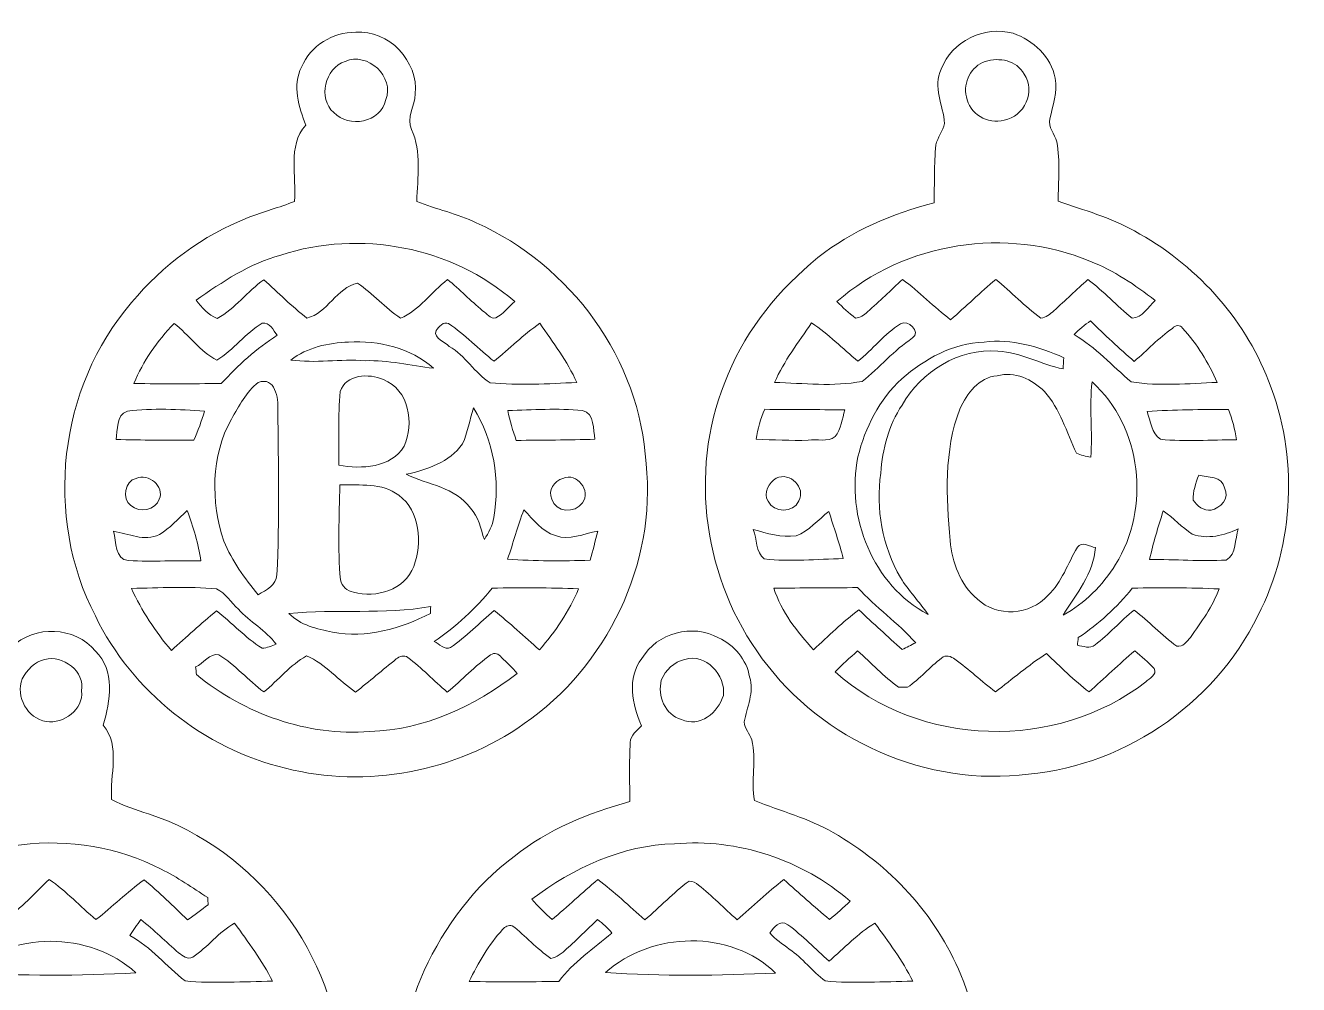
# Model space of a CAD drawing. Header units: centimetres. Extents: x -16.6 to 16.5, y -15 to 14.9.
# Drawn here: x -2.69 to 16.47, y 0.46 to 14.89 of the extents above; entities that cross this region are included whole.
import ezdxf

# ---------------------------------------------------------------- set-up
doc = ezdxf.new("R2010")
doc.units = ezdxf.units.CM
doc.header["$MEASUREMENT"] = 0
doc.layers.add('Layer 1', color=7, linetype='Continuous')

msp = doc.modelspace()

# ---------------------------------------------------------------- linework, layer by layer
at = {"layer": 'Layer 1', "color": 250, "lineweight": 9}
for points, knots in [([(1.46895, 14.26496), (1.60089, 14.5874), (1.9385, 14.79413), (2.28351, 14.78954), (2.28351, 14.78954), (2.77352, 14.83576), (3.23531, 14.34928), (3.1771, 13.86209), (3.1771, 13.86209), (3.1778, 13.68535), (3.04128, 13.5012), (3.12242, 13.32869), (3.12242, 13.32869), (3.28117, 12.98967), (3.21132, 12.60656), (3.20179, 12.24602), (3.20179, 12.24602), (3.49601, 12.12572), (3.8121, 12.06398), (4.09785, 11.92181), (4.09785, 11.92181), (5.51707, 11.29458), (6.56553, 9.86089), (6.65161, 8.3009), (6.65161, 8.3009), (6.81388, 6.79137), (6.05929, 5.24691), (4.81893, 4.3893), (4.81893, 4.3893), (3.79375, 3.66188), (2.44403, 3.40964), (1.22589, 3.71867), (1.22589, 3.71867), (-0.00072, 4.01359), (-1.0834, 4.87226), (-1.63408, 6.00891), (-1.63408, 6.00891), (-2.40773, 7.5008), (-2.1943, 9.44849), (-1.09045, 10.72237), (-1.09045, 10.72237), (-0.62443, 11.28646), (-0.01836, 11.7359), (0.66462, 12.00119), (0.66462, 12.00119), (0.89251, 12.09432), (1.13275, 12.15218), (1.361, 12.24496), (1.361, 12.24496), (1.39875, 12.62525), (1.25093, 13.07504), (1.53104, 13.39043), (1.53104, 13.39043), (1.43014, 13.66418), (1.32113, 13.98909), (1.46895, 14.26496), (1.46895, 14.26496), (1.46895, 14.26496), (1.46895, 14.26496), (1.46895, 14.26496)], [0, 0, 0, 0, 0.0625, 0.0625, 0.0625, 0.0625, 0.125, 0.125, 0.125, 0.125, 0.1875, 0.1875, 0.1875, 0.1875, 0.25, 0.25, 0.25, 0.25, 0.3125, 0.3125, 0.3125, 0.3125, 0.375, 0.375, 0.375, 0.375, 0.4375, 0.4375, 0.4375, 0.4375, 0.5, 0.5, 0.5, 0.5, 0.5625, 0.5625, 0.5625, 0.5625, 0.625, 0.625, 0.625, 0.625, 0.6875, 0.6875, 0.6875, 0.6875, 0.75, 0.75, 0.75, 0.75, 0.8125, 0.8125, 0.8125, 0.8125, 0.875, 0.875, 0.875, 0.875, 1, 1, 1, 1]), ([(11.09096, 14.23533), (11.25007, 14.65796), (11.74078, 14.8922), (12.17364, 14.77402), (12.17364, 14.77402), (12.47279, 14.67136), (12.75078, 14.42124), (12.80617, 14.09916), (12.80617, 14.09916), (12.84744, 13.89031), (12.77018, 13.68747), (12.72856, 13.48603), (12.72856, 13.48603), (12.69187, 13.36044), (12.80582, 13.26025), (12.83086, 13.14313), (12.83086, 13.14313), (12.88484, 12.84786), (12.85732, 12.54588), (12.85062, 12.24708), (12.85062, 12.24708), (13.23867, 12.11514), (13.63872, 12.00331), (13.99856, 11.80152), (13.99856, 11.80152), (14.90308, 11.31292), (15.64603, 10.5107), (16.01715, 9.54656), (16.01715, 9.54656), (16.46906, 8.41767), (16.41226, 7.09687), (15.8577, 6.01349), (15.8577, 6.01349), (15.19412, 4.65706), (13.7749, 3.70209), (12.26501, 3.61672), (12.26501, 3.61672), (10.7403, 3.46573), (9.17644, 4.22032), (8.31848, 5.48291), (8.31848, 5.48291), (7.4824, 6.67636), (7.2979, 8.30655), (7.88774, 9.64534), (7.88774, 9.64534), (8.17102, 10.33819), (8.66032, 10.93051), (9.23782, 11.40006), (9.23782, 11.40006), (9.74864, 11.80716), (10.3586, 12.06363), (10.9876, 12.22238), (10.9876, 12.22238), (10.99077, 12.51342), (10.98513, 12.80517), (11.01194, 13.09515), (11.01194, 13.09515), (11.03628, 13.21016), (11.12307, 13.30364), (11.14423, 13.419), (11.14423, 13.419), (11.11989, 13.68958), (10.96608, 13.97075), (11.09096, 14.23533), (11.09096, 14.23533), (11.09096, 14.23533), (11.09096, 14.23533), (11.09096, 14.23533)], [0, 0, 0, 0, 0.05555556, 0.05555556, 0.05555556, 0.05555556, 0.11111111, 0.11111111, 0.11111111, 0.11111111, 0.16666667, 0.16666667, 0.16666667, 0.16666667, 0.22222222, 0.22222222, 0.22222222, 0.22222222, 0.27777778, 0.27777778, 0.27777778, 0.27777778, 0.33333333, 0.33333333, 0.33333333, 0.33333333, 0.38888889, 0.38888889, 0.38888889, 0.38888889, 0.44444444, 0.44444444, 0.44444444, 0.44444444, 0.5, 0.5, 0.5, 0.5, 0.55555556, 0.55555556, 0.55555556, 0.55555556, 0.61111111, 0.61111111, 0.61111111, 0.61111111, 0.66666667, 0.66666667, 0.66666667, 0.66666667, 0.72222222, 0.72222222, 0.72222222, 0.72222222, 0.77777778, 0.77777778, 0.77777778, 0.77777778, 0.83333333, 0.83333333, 0.83333333, 0.83333333, 0.88888889, 0.88888889, 0.88888889, 0.88888889, 1, 1, 1, 1]), ([(2.123, 14.35069), (1.82208, 14.2505), (1.70602, 13.79471), (1.95331, 13.58269), (1.95331, 13.58269), (2.17839, 13.33892), (2.66204, 13.43311), (2.73472, 13.77601), (2.73472, 13.77601), (2.87618, 14.11574), (2.46167, 14.50238), (2.123, 14.35069), (2.123, 14.35069), (2.123, 14.35069), (2.123, 14.35069), (2.123, 14.35069)], [0, 0, 0, 0, 0.2, 0.2, 0.2, 0.2, 0.4, 0.4, 0.4, 0.4, 0.6, 0.6, 0.6, 0.6, 1, 1, 1, 1]), ([(11.75383, 14.34963), (11.54322, 14.27802), (11.41834, 14.03636), (11.47126, 13.82046), (11.47126, 13.82046), (11.50795, 13.56646), (11.79405, 13.39748), (12.03852, 13.46839), (12.03852, 13.46839), (12.33697, 13.51178), (12.52536, 13.90795), (12.33874, 14.16054), (12.33874, 14.16054), (12.22408, 14.37009), (11.96797, 14.41666), (11.75383, 14.34963), (11.75383, 14.34963), (11.75383, 14.34963), (11.75383, 14.34963), (11.75383, 14.34963)], [0, 0, 0, 0, 0.16666667, 0.16666667, 0.16666667, 0.16666667, 0.33333333, 0.33333333, 0.33333333, 0.33333333, 0.5, 0.5, 0.5, 0.5, 0.66666667, 0.66666667, 0.66666667, 0.66666667, 1, 1, 1, 1]), ([(1.15462, 11.43921), (0.68543, 11.30869), (0.27444, 11.03634), (-0.1189, 10.758), (-0.1189, 10.758), (-0.03, 10.65146), (0.06383, 10.53328), (0.20001, 10.48636), (0.20001, 10.48636), (0.46953, 10.62853), (0.65192, 10.89558), (0.90274, 11.06739), (0.90274, 11.06739), (1.11547, 10.87265), (1.31902, 10.66592), (1.54832, 10.48989), (1.54832, 10.48989), (1.85665, 10.56327), (1.99847, 10.95132), (2.30997, 11.01517), (2.30997, 11.01517), (2.54316, 10.86136), (2.7266, 10.6437), (2.95802, 10.48671), (2.95802, 10.48671), (3.23919, 10.60772), (3.42299, 10.885), (3.66287, 11.06844), (3.66287, 11.06844), (3.8502, 10.92486), (4.01142, 10.7513), (4.1931, 10.60101), (4.1931, 10.60101), (4.25519, 10.56468), (4.30775, 10.46907), (4.39207, 10.49589), (4.39207, 10.49589), (4.50531, 10.55057), (4.58115, 10.65816), (4.67499, 10.7386), (4.67499, 10.7386), (3.72778, 11.56657), (2.34631, 11.82445), (1.15462, 11.43921), (1.15462, 11.43921), (1.15462, 11.43921), (1.15462, 11.43921), (1.15462, 11.43921)], [0, 0, 0, 0, 0.07692308, 0.07692308, 0.07692308, 0.07692308, 0.15384615, 0.15384615, 0.15384615, 0.15384615, 0.23076923, 0.23076923, 0.23076923, 0.23076923, 0.30769231, 0.30769231, 0.30769231, 0.30769231, 0.38461538, 0.38461538, 0.38461538, 0.38461538, 0.46153846, 0.46153846, 0.46153846, 0.46153846, 0.53846154, 0.53846154, 0.53846154, 0.53846154, 0.61538462, 0.61538462, 0.61538462, 0.61538462, 0.69230769, 0.69230769, 0.69230769, 0.69230769, 0.76923077, 0.76923077, 0.76923077, 0.76923077, 0.84615385, 0.84615385, 0.84615385, 0.84615385, 1, 1, 1, 1]), ([(9.52322, 10.73754), (9.61353, 10.65146), (9.70208, 10.56327), (9.80297, 10.48883), (9.80297, 10.48883), (9.87353, 10.49236), (9.93173, 10.53787), (9.98324, 10.58232), (9.98324, 10.58232), (10.16316, 10.74107), (10.33602, 10.90722), (10.50958, 11.07303), (10.50958, 11.07303), (10.76358, 10.88571), (10.98019, 10.65322), (11.23454, 10.46625), (11.23454, 10.46625), (11.46455, 10.66416), (11.68151, 10.87724), (11.9147, 11.07197), (11.9147, 11.07197), (12.14542, 10.88429), (12.35038, 10.66628), (12.59027, 10.48954), (12.59027, 10.48954), (12.66964, 10.49447), (12.73103, 10.55057), (12.78853, 10.5996), (12.78853, 10.5996), (12.95927, 10.75624), (13.1279, 10.91499), (13.29865, 11.07162), (13.29865, 11.07162), (13.53642, 10.89594), (13.73292, 10.67227), (13.9661, 10.49059), (13.9661, 10.49059), (14.11991, 10.49447), (14.20564, 10.66099), (14.31218, 10.75482), (14.31218, 10.75482), (14.0102, 10.98907), (13.68882, 11.20709), (13.3304, 11.34502), (13.3304, 11.34502), (12.08403, 11.86854), (10.53922, 11.63748), (9.52322, 10.73754), (9.52322, 10.73754), (9.52322, 10.73754), (9.52322, 10.73754), (9.52322, 10.73754)], [0, 0, 0, 0, 0.07142857, 0.07142857, 0.07142857, 0.07142857, 0.14285714, 0.14285714, 0.14285714, 0.14285714, 0.21428571, 0.21428571, 0.21428571, 0.21428571, 0.28571429, 0.28571429, 0.28571429, 0.28571429, 0.35714286, 0.35714286, 0.35714286, 0.35714286, 0.42857143, 0.42857143, 0.42857143, 0.42857143, 0.5, 0.5, 0.5, 0.5, 0.57142857, 0.57142857, 0.57142857, 0.57142857, 0.64285714, 0.64285714, 0.64285714, 0.64285714, 0.71428571, 0.71428571, 0.71428571, 0.71428571, 0.78571429, 0.78571429, 0.78571429, 0.78571429, 0.85714286, 0.85714286, 0.85714286, 0.85714286, 1, 1, 1, 1]), ([(0.19295, 9.85736), (-0.05893, 9.98824), (-0.2265, 10.23942), (-0.45052, 10.41016), (-0.45052, 10.41016), (-0.70205, 10.14805), (-0.91583, 9.84325), (-1.05447, 9.50634), (-1.05447, 9.50634), (-0.61632, 9.49964), (-0.17817, 9.50035), (0.25998, 9.50776), (0.25998, 9.50776), (0.51645, 9.77587), (0.78668, 10.03481), (1.10312, 10.23166), (1.10312, 10.23166), (1.04103, 10.30151), (0.9927, 10.43909), (0.87734, 10.41228), (0.87734, 10.41228), (0.62087, 10.26411), (0.44625, 10.00905), (0.19295, 9.85736), (0.19295, 9.85736), (0.19295, 9.85736), (0.19295, 9.85736), (0.19295, 9.85736)], [0, 0, 0, 0, 0.125, 0.125, 0.125, 0.125, 0.25, 0.25, 0.25, 0.25, 0.375, 0.375, 0.375, 0.375, 0.5, 0.5, 0.5, 0.5, 0.625, 0.625, 0.625, 0.625, 0.75, 0.75, 0.75, 0.75, 1, 1, 1, 1]), ([(3.49178, 10.30115), (3.4505, 10.17592), (3.63253, 10.13323), (3.6911, 10.06303), (3.6911, 10.06303), (3.93345, 9.92615), (4.07351, 9.6658), (4.30458, 9.51799), (4.30458, 9.51799), (4.73743, 9.47389), (5.17523, 9.50246), (5.6095, 9.52257), (5.6095, 9.52257), (5.46698, 9.84325), (5.25143, 10.12512), (5.05317, 10.41228), (5.05317, 10.41228), (4.80905, 10.24012), (4.5935, 10.03234), (4.36561, 9.84007), (4.36561, 9.84007), (4.13242, 10.02316), (3.92887, 10.24259), (3.68122, 10.40663), (3.68122, 10.40663), (3.60114, 10.44756), (3.53199, 10.35971), (3.49178, 10.30115), (3.49178, 10.30115), (3.49178, 10.30115), (3.49178, 10.30115), (3.49178, 10.30115)], [0, 0, 0, 0, 0.11111111, 0.11111111, 0.11111111, 0.11111111, 0.22222222, 0.22222222, 0.22222222, 0.22222222, 0.33333333, 0.33333333, 0.33333333, 0.33333333, 0.44444444, 0.44444444, 0.44444444, 0.44444444, 0.55555556, 0.55555556, 0.55555556, 0.55555556, 0.66666667, 0.66666667, 0.66666667, 0.66666667, 0.77777778, 0.77777778, 0.77777778, 0.77777778, 1, 1, 1, 1]), ([(10.48136, 10.40169), (10.23512, 10.25635), (10.06262, 10.0154), (9.83895, 9.84007), (9.83895, 9.84007), (9.61071, 10.03622), (9.39375, 10.24788), (9.14328, 10.41651), (9.14328, 10.41651), (8.94396, 10.12759), (8.7277, 9.84431), (8.58483, 9.52222), (8.58483, 9.52222), (9.02122, 9.51093), (9.47171, 9.45413), (9.9021, 9.5388), (9.9021, 9.5388), (10.16598, 9.742), (10.37976, 10.00799), (10.66304, 10.19073), (10.66304, 10.19073), (10.79251, 10.28351), (10.59355, 10.47613), (10.48136, 10.40169), (10.48136, 10.40169), (10.48136, 10.40169), (10.48136, 10.40169), (10.48136, 10.40169)], [0, 0, 0, 0, 0.125, 0.125, 0.125, 0.125, 0.25, 0.25, 0.25, 0.25, 0.375, 0.375, 0.375, 0.375, 0.5, 0.5, 0.5, 0.5, 0.625, 0.625, 0.625, 0.625, 0.75, 0.75, 0.75, 0.75, 1, 1, 1, 1]), ([(13.09157, 10.24118), (13.41436, 10.05033), (13.6673, 9.77199), (13.94987, 9.53139), (13.94987, 9.53139), (14.37321, 9.46225), (14.81453, 9.5074), (15.24422, 9.52187), (15.24422, 9.52187), (15.11757, 9.82032), (14.94294, 10.09972), (14.72457, 10.33925), (14.72457, 10.33925), (14.69177, 10.39358), (14.60569, 10.38829), (14.57182, 10.33502), (14.57182, 10.33502), (14.36192, 10.19179), (14.19117, 10.00164), (13.99715, 9.83937), (13.99715, 9.83937), (13.76925, 10.03339), (13.55159, 10.23801), (13.33992, 10.44861), (13.33992, 10.44861), (13.25032, 10.38758), (13.16706, 10.31879), (13.09157, 10.24118), (13.09157, 10.24118), (13.09157, 10.24118), (13.09157, 10.24118), (13.09157, 10.24118)], [0, 0, 0, 0, 0.11111111, 0.11111111, 0.11111111, 0.11111111, 0.22222222, 0.22222222, 0.22222222, 0.22222222, 0.33333333, 0.33333333, 0.33333333, 0.33333333, 0.44444444, 0.44444444, 0.44444444, 0.44444444, 0.55555556, 0.55555556, 0.55555556, 0.55555556, 0.66666667, 0.66666667, 0.66666667, 0.66666667, 0.77777778, 0.77777778, 0.77777778, 0.77777778, 1, 1, 1, 1]), ([(1.30526, 9.85947), (1.67532, 9.80726), (2.05103, 9.87711), (2.42357, 9.84924), (2.42357, 9.84924), (2.77176, 9.85842), (3.11078, 9.77728), (3.45403, 9.736), (3.45403, 9.736), (3.10937, 10.04151), (2.62818, 10.15581), (2.17697, 10.13041), (2.17697, 10.13041), (1.87112, 10.11594), (1.5522, 10.04997), (1.30526, 9.85947), (1.30526, 9.85947), (1.30526, 9.85947), (1.30526, 9.85947), (1.30526, 9.85947)], [0, 0, 0, 0, 0.16666667, 0.16666667, 0.16666667, 0.16666667, 0.33333333, 0.33333333, 0.33333333, 0.33333333, 0.5, 0.5, 0.5, 0.5, 0.66666667, 0.66666667, 0.66666667, 0.66666667, 1, 1, 1, 1]), ([(10.499, 9.57443), (10.16175, 9.26681), (9.9469, 8.84242), (9.84001, 8.4025), (9.84001, 8.4025), (9.65516, 7.50292), (10.06403, 6.46716), (10.89517, 6.03219), (10.89517, 6.03219), (10.76217, 6.22092), (10.60272, 6.39026), (10.47995, 6.5857), (10.47995, 6.5857), (10.20937, 7.05842), (10.10565, 7.6211), (10.18221, 8.15944), (10.18221, 8.15944), (10.20972, 8.51892), (10.30145, 8.88052), (10.50394, 9.18249), (10.50394, 9.18249), (10.78898, 9.6852), (11.35907, 10.04116), (11.9468, 9.99212), (11.9468, 9.99212), (12.29076, 9.97589), (12.59556, 9.79492), (12.92788, 9.72471), (12.92788, 9.72471), (12.9307, 9.78116), (12.93387, 9.83725), (12.93775, 9.89369), (12.93775, 9.89369), (12.56346, 10.06444), (12.15212, 10.18121), (11.7369, 10.13041), (11.7369, 10.13041), (11.27053, 10.11347), (10.8412, 9.87782), (10.499, 9.57443), (10.499, 9.57443), (10.499, 9.57443), (10.499, 9.57443), (10.499, 9.57443)], [0, 0, 0, 0, 0.08333333, 0.08333333, 0.08333333, 0.08333333, 0.16666667, 0.16666667, 0.16666667, 0.16666667, 0.25, 0.25, 0.25, 0.25, 0.33333333, 0.33333333, 0.33333333, 0.33333333, 0.41666667, 0.41666667, 0.41666667, 0.41666667, 0.5, 0.5, 0.5, 0.5, 0.58333333, 0.58333333, 0.58333333, 0.58333333, 0.66666667, 0.66666667, 0.66666667, 0.66666667, 0.75, 0.75, 0.75, 0.75, 0.83333333, 0.83333333, 0.83333333, 0.83333333, 1, 1, 1, 1]), ([(0.81702, 9.52116), (0.63357, 9.38252), (0.52809, 9.16591), (0.41379, 8.97153), (0.41379, 8.97153), (0.10123, 8.41414), (0.10123, 7.72834), (0.29984, 7.13286), (0.29984, 7.13286), (0.41908, 6.83546), (0.61452, 6.57688), (0.81455, 6.32923), (0.81455, 6.32923), (0.93484, 6.39696), (1.09183, 6.47034), (1.09712, 6.6305), (1.09712, 6.6305), (1.14051, 7.45671), (1.11899, 8.28609), (1.11159, 9.11335), (1.11159, 9.11335), (1.12182, 9.2788), (1.07066, 9.61888), (0.81702, 9.52116), (0.81702, 9.52116), (0.81702, 9.52116), (0.81702, 9.52116), (0.81702, 9.52116)], [0, 0, 0, 0, 0.125, 0.125, 0.125, 0.125, 0.25, 0.25, 0.25, 0.25, 0.375, 0.375, 0.375, 0.375, 0.5, 0.5, 0.5, 0.5, 0.625, 0.625, 0.625, 0.625, 0.75, 0.75, 0.75, 0.75, 1, 1, 1, 1]), ([(2.05103, 9.38464), (2.0154, 9.01775), (2.03445, 8.64733), (2.03057, 8.27868), (2.03057, 8.27868), (2.36818, 8.21412), (2.81515, 8.2374), (3.01023, 8.56125), (3.01023, 8.56125), (3.16687, 8.90415), (3.08785, 9.41215), (2.69909, 9.56632), (2.69909, 9.56632), (2.48601, 9.66051), (2.13005, 9.64781), (2.05103, 9.38464), (2.05103, 9.38464), (2.05103, 9.38464), (2.05103, 9.38464), (2.05103, 9.38464)], [0, 0, 0, 0, 0.16666667, 0.16666667, 0.16666667, 0.16666667, 0.33333333, 0.33333333, 0.33333333, 0.33333333, 0.5, 0.5, 0.5, 0.5, 0.66666667, 0.66666667, 0.66666667, 0.66666667, 1, 1, 1, 1]), ([(11.93551, 9.62276), (11.66035, 9.60018), (11.47725, 9.35606), (11.37424, 9.12217), (11.37424, 9.12217), (11.12836, 8.49458), (11.1721, 7.80066), (11.22678, 7.14273), (11.22678, 7.14273), (11.25959, 6.81712), (11.3746, 6.47563), (11.63847, 6.26432), (11.63847, 6.26432), (11.92281, 5.98315), (12.43928, 6.01914), (12.69681, 6.31864), (12.69681, 6.31864), (12.91165, 6.51655), (12.99596, 6.79948), (13.14201, 7.04219), (13.14201, 7.04219), (13.20093, 7.14309), (13.32616, 7.04819), (13.41259, 7.03972), (13.41259, 7.03972), (13.38543, 6.64743), (13.1279, 6.34158), (12.92682, 6.02372), (12.92682, 6.02372), (13.25384, 6.19623), (13.52195, 6.46893), (13.71492, 6.78255), (13.71492, 6.78255), (14.24762, 7.63027), (14.11568, 8.85547), (13.36215, 9.53104), (13.36215, 9.53104), (13.31805, 9.15498), (13.37097, 8.77504), (13.34451, 8.39721), (13.34451, 8.39721), (13.2669, 8.40885), (13.19422, 8.43002), (13.12614, 8.46071), (13.12614, 8.46071), (12.97656, 8.77433), (12.88237, 9.12323), (12.64495, 9.38781), (12.64495, 9.38781), (12.46186, 9.56984), (12.19692, 9.69191), (11.93551, 9.62276), (11.93551, 9.62276), (11.93551, 9.62276), (11.93551, 9.62276), (11.93551, 9.62276)], [0, 0, 0, 0, 0.06666667, 0.06666667, 0.06666667, 0.06666667, 0.13333333, 0.13333333, 0.13333333, 0.13333333, 0.2, 0.2, 0.2, 0.2, 0.26666667, 0.26666667, 0.26666667, 0.26666667, 0.33333333, 0.33333333, 0.33333333, 0.33333333, 0.4, 0.4, 0.4, 0.4, 0.46666667, 0.46666667, 0.46666667, 0.46666667, 0.53333333, 0.53333333, 0.53333333, 0.53333333, 0.6, 0.6, 0.6, 0.6, 0.66666667, 0.66666667, 0.66666667, 0.66666667, 0.73333333, 0.73333333, 0.73333333, 0.73333333, 0.8, 0.8, 0.8, 0.8, 0.86666667, 0.86666667, 0.86666667, 0.86666667, 1, 1, 1, 1]), ([(-1.1529, 9.09007), (-1.32646, 9.03503), (-1.29753, 8.80044), (-1.32188, 8.66462), (-1.32188, 8.66462), (-0.93206, 8.65297), (-0.54153, 8.65403), (-0.15101, 8.65368), (-0.15101, 8.65368), (-0.09139, 8.79691), (-0.03353, 8.94084), (0.00845, 9.09042), (0.00845, 9.09042), (-0.37749, 9.11476), (-0.76872, 9.14016), (-1.1529, 9.09007), (-1.1529, 9.09007), (-1.1529, 9.09007), (-1.1529, 9.09007), (-1.1529, 9.09007)], [0, 0, 0, 0, 0.16666667, 0.16666667, 0.16666667, 0.16666667, 0.33333333, 0.33333333, 0.33333333, 0.33333333, 0.5, 0.5, 0.5, 0.5, 0.66666667, 0.66666667, 0.66666667, 0.66666667, 1, 1, 1, 1]), ([(3.88936, 8.59759), (3.69639, 8.31784), (3.35596, 8.21094), (3.04128, 8.14039), (3.04128, 8.14039), (3.3683, 7.97952), (3.78458, 7.95095), (4.00789, 7.62921), (4.00789, 7.62921), (4.13665, 7.50362), (4.161, 7.32194), (4.2185, 7.15967), (4.2185, 7.15967), (4.28482, 7.26091), (4.34303, 7.36992), (4.36173, 7.49092), (4.36173, 7.49092), (4.45804, 8.05184), (4.36208, 8.65439), (4.05622, 9.1391), (4.05622, 9.1391), (3.99484, 8.9606), (3.97226, 8.76798), (3.88936, 8.59759), (3.88936, 8.59759), (3.88936, 8.59759), (3.88936, 8.59759), (3.88936, 8.59759)], [0, 0, 0, 0, 0.125, 0.125, 0.125, 0.125, 0.25, 0.25, 0.25, 0.25, 0.375, 0.375, 0.375, 0.375, 0.5, 0.5, 0.5, 0.5, 0.625, 0.625, 0.625, 0.625, 0.75, 0.75, 0.75, 0.75, 1, 1, 1, 1]), ([(4.57092, 9.09889), (4.6002, 8.94578), (4.64818, 8.79761), (4.69933, 8.65051), (4.69933, 8.65051), (5.09374, 8.65368), (5.48815, 8.65509), (5.8829, 8.6685), (5.8829, 8.6685), (5.85151, 8.8082), (5.88361, 9.05761), (5.69346, 9.09924), (5.69346, 9.09924), (5.32022, 9.13522), (4.94452, 9.11159), (4.57092, 9.09889), (4.57092, 9.09889), (4.57092, 9.09889), (4.57092, 9.09889), (4.57092, 9.09889)], [0, 0, 0, 0, 0.16666667, 0.16666667, 0.16666667, 0.16666667, 0.33333333, 0.33333333, 0.33333333, 0.33333333, 0.5, 0.5, 0.5, 0.5, 0.66666667, 0.66666667, 0.66666667, 0.66666667, 1, 1, 1, 1]), ([(8.43737, 9.11829), (8.37246, 8.97471), (8.33012, 8.82266), (8.3086, 8.66638), (8.3086, 8.66638), (8.56895, 8.65615), (8.83001, 8.64839), (9.09142, 8.65192), (9.09142, 8.65192), (9.21665, 8.68437), (9.38669, 8.61276), (9.49641, 8.7066), (9.49641, 8.7066), (9.58601, 8.82196), (9.60259, 8.97471), (9.64281, 9.11017), (9.64281, 9.11017), (9.24064, 9.11406), (8.83883, 9.11441), (8.43737, 9.11829), (8.43737, 9.11829), (8.43737, 9.11829), (8.43737, 9.11829), (8.43737, 9.11829)], [0, 0, 0, 0, 0.14285714, 0.14285714, 0.14285714, 0.14285714, 0.28571429, 0.28571429, 0.28571429, 0.28571429, 0.42857143, 0.42857143, 0.42857143, 0.42857143, 0.57142857, 0.57142857, 0.57142857, 0.57142857, 0.71428571, 0.71428571, 0.71428571, 0.71428571, 1, 1, 1, 1]), ([(14.18941, 9.08336), (14.24303, 8.94261), (14.25785, 8.7574), (14.3919, 8.66779), (14.3919, 8.66779), (14.77079, 8.62828), (15.15496, 8.65897), (15.53632, 8.66003), (15.53632, 8.66003), (15.51374, 8.81666), (15.47105, 8.96906), (15.41567, 9.11688), (15.41567, 9.11688), (15.00644, 9.11547), (14.59722, 9.11406), (14.18941, 9.08336), (14.18941, 9.08336), (14.18941, 9.08336), (14.18941, 9.08336), (14.18941, 9.08336)], [0, 0, 0, 0, 0.16666667, 0.16666667, 0.16666667, 0.16666667, 0.33333333, 0.33333333, 0.33333333, 0.33333333, 0.5, 0.5, 0.5, 0.5, 0.66666667, 0.66666667, 0.66666667, 0.66666667, 1, 1, 1, 1]), ([(-1.02096, 8.07936), (-1.191, 8.04091), (-1.2418, 7.77138), (-1.09857, 7.67225), (-1.09857, 7.67225), (-0.97333, 7.54913), (-0.72956, 7.59852), (-0.67171, 7.7668), (-0.67171, 7.7668), (-0.58951, 7.95659), (-0.83575, 8.16544), (-1.02096, 8.07936), (-1.02096, 8.07936), (-1.02096, 8.07936), (-1.02096, 8.07936), (-1.02096, 8.07936)], [0, 0, 0, 0, 0.2, 0.2, 0.2, 0.2, 0.4, 0.4, 0.4, 0.4, 0.6, 0.6, 0.6, 0.6, 1, 1, 1, 1]), ([(5.4003, 8.07795), (5.27048, 8.04655), (5.17241, 7.89415), (5.23485, 7.7668), (5.23485, 7.7668), (5.28777, 7.56818), (5.5901, 7.54419), (5.69346, 7.71282), (5.69346, 7.71282), (5.82928, 7.88533), (5.61268, 8.18272), (5.4003, 8.07795), (5.4003, 8.07795), (5.4003, 8.07795), (5.4003, 8.07795), (5.4003, 8.07795)], [0, 0, 0, 0, 0.2, 0.2, 0.2, 0.2, 0.4, 0.4, 0.4, 0.4, 0.6, 0.6, 0.6, 0.6, 1, 1, 1, 1]), ([(8.61093, 8.08112), (8.4991, 8.01339), (8.40738, 7.85993), (8.48711, 7.7354), (8.48711, 7.7354), (8.57178, 7.5576), (8.87305, 7.55231), (8.9489, 7.73963), (8.9489, 7.73963), (9.06214, 7.93507), (8.81872, 8.18625), (8.61093, 8.08112), (8.61093, 8.08112), (8.61093, 8.08112), (8.61093, 8.08112), (8.61093, 8.08112)], [0, 0, 0, 0, 0.2, 0.2, 0.2, 0.2, 0.4, 0.4, 0.4, 0.4, 0.6, 0.6, 0.6, 0.6, 1, 1, 1, 1]), ([(14.96834, 8.12592), (14.92213, 8.00563), (14.87768, 7.88251), (14.88403, 7.75092), (14.88403, 7.75092), (14.94365, 7.6652), (15.04278, 7.58476), (15.15355, 7.60029), (15.15355, 7.60029), (15.29572, 7.63309), (15.43542, 7.7735), (15.35746, 7.93542), (15.35746, 7.93542), (15.32782, 8.11287), (15.09182, 8.09382), (14.96834, 8.12592), (14.96834, 8.12592), (14.96834, 8.12592), (14.96834, 8.12592), (14.96834, 8.12592)], [0, 0, 0, 0, 0.16666667, 0.16666667, 0.16666667, 0.16666667, 0.33333333, 0.33333333, 0.33333333, 0.33333333, 0.5, 0.5, 0.5, 0.5, 0.66666667, 0.66666667, 0.66666667, 0.66666667, 1, 1, 1, 1]), ([(2.04645, 7.98058), (2.0348, 7.50468), (2.01082, 7.02702), (2.0528, 6.55183), (2.0528, 6.55183), (2.06902, 6.45482), (2.15722, 6.38532), (2.25, 6.36662), (2.25, 6.36662), (2.59255, 6.27455), (3.02188, 6.39873), (3.1577, 6.75503), (3.1577, 6.75503), (3.2847, 7.10252), (3.25753, 7.59076), (2.93192, 7.82465), (2.93192, 7.82465), (2.67721, 8.0208), (2.34454, 7.97176), (2.04645, 7.98058), (2.04645, 7.98058), (2.04645, 7.98058), (2.04645, 7.98058), (2.04645, 7.98058)], [0, 0, 0, 0, 0.14285714, 0.14285714, 0.14285714, 0.14285714, 0.28571429, 0.28571429, 0.28571429, 0.28571429, 0.42857143, 0.42857143, 0.42857143, 0.42857143, 0.57142857, 0.57142857, 0.57142857, 0.57142857, 0.71428571, 0.71428571, 0.71428571, 0.71428571, 1, 1, 1, 1]), ([(-0.25155, 7.59394), (-0.38631, 7.46835), (-0.51296, 7.33006), (-0.671, 7.23304), (-0.671, 7.23304), (-0.89854, 7.12333), (-1.13314, 7.24821), (-1.36209, 7.28349), (-1.36209, 7.28349), (-1.31094, 7.12792), (-1.34939, 6.85663), (-1.13385, 6.84252), (-1.13385, 6.84252), (-0.77225, 6.82135), (-0.40959, 6.85063), (-0.04729, 6.83758), (-0.04729, 6.83758), (-0.08398, 7.09723), (-0.16088, 7.34911), (-0.25155, 7.59394), (-0.25155, 7.59394), (-0.25155, 7.59394), (-0.25155, 7.59394), (-0.25155, 7.59394)], [0, 0, 0, 0, 0.14285714, 0.14285714, 0.14285714, 0.14285714, 0.28571429, 0.28571429, 0.28571429, 0.28571429, 0.42857143, 0.42857143, 0.42857143, 0.42857143, 0.57142857, 0.57142857, 0.57142857, 0.57142857, 0.71428571, 0.71428571, 0.71428571, 0.71428571, 1, 1, 1, 1]), ([(4.81399, 7.60487), (4.71697, 7.36322), (4.65594, 7.10957), (4.56775, 6.86474), (4.56775, 6.86474), (4.97944, 6.83335), (5.39572, 6.83405), (5.80882, 6.84816), (5.80882, 6.84816), (5.85045, 6.9928), (5.88855, 7.13815), (5.92418, 7.2842), (5.92418, 7.2842), (5.71428, 7.24892), (5.49943, 7.1385), (5.28742, 7.21752), (5.28742, 7.21752), (5.08175, 7.27855), (4.9551, 7.45776), (4.81399, 7.60487), (4.81399, 7.60487), (4.81399, 7.60487), (4.81399, 7.60487), (4.81399, 7.60487)], [0, 0, 0, 0, 0.14285714, 0.14285714, 0.14285714, 0.14285714, 0.28571429, 0.28571429, 0.28571429, 0.28571429, 0.42857143, 0.42857143, 0.42857143, 0.42857143, 0.57142857, 0.57142857, 0.57142857, 0.57142857, 0.71428571, 0.71428571, 0.71428571, 0.71428571, 1, 1, 1, 1]), ([(8.90868, 7.21364), (8.68925, 7.18612), (8.47159, 7.24645), (8.26451, 7.31242), (8.26451, 7.31242), (8.32166, 7.16954), (8.29802, 6.96952), (8.42996, 6.86827), (8.42996, 6.86827), (8.82331, 6.82206), (9.22371, 6.86369), (9.61953, 6.87145), (9.61953, 6.87145), (9.55744, 7.11169), (9.47736, 7.34734), (9.4008, 7.583), (9.4008, 7.583), (9.2417, 7.45388), (9.10447, 7.28878), (8.90868, 7.21364), (8.90868, 7.21364), (8.90868, 7.21364), (8.90868, 7.21364), (8.90868, 7.21364)], [0, 0, 0, 0, 0.14285714, 0.14285714, 0.14285714, 0.14285714, 0.28571429, 0.28571429, 0.28571429, 0.28571429, 0.42857143, 0.42857143, 0.42857143, 0.42857143, 0.57142857, 0.57142857, 0.57142857, 0.57142857, 0.71428571, 0.71428571, 0.71428571, 0.71428571, 1, 1, 1, 1]), ([(14.43424, 7.58829), (14.35486, 7.34876), (14.28219, 7.10675), (14.22857, 6.85981), (14.22857, 6.85981), (14.61204, 6.86263), (14.99903, 6.82594), (15.38215, 6.85028), (15.38215, 6.85028), (15.53632, 6.93742), (15.51021, 7.17342), (15.56066, 7.31947), (15.56066, 7.31947), (15.34758, 7.21717), (15.10205, 7.15826), (14.87062, 7.24045), (14.87062, 7.24045), (14.71364, 7.34135), (14.58805, 7.48281), (14.43424, 7.58829), (14.43424, 7.58829), (14.43424, 7.58829), (14.43424, 7.58829), (14.43424, 7.58829)], [0, 0, 0, 0, 0.14285714, 0.14285714, 0.14285714, 0.14285714, 0.28571429, 0.28571429, 0.28571429, 0.28571429, 0.42857143, 0.42857143, 0.42857143, 0.42857143, 0.57142857, 0.57142857, 0.57142857, 0.57142857, 0.71428571, 0.71428571, 0.71428571, 0.71428571, 1, 1, 1, 1]), ([(-1.09257, 6.42412), (-0.93805, 6.08581), (-0.73062, 5.7736), (-0.49073, 5.48962), (-0.49073, 5.48962), (-0.26672, 5.69246), (-0.042, 5.8939), (0.19048, 6.08652), (0.19048, 6.08652), (0.42261, 5.90342), (0.6244, 5.68259), (0.87381, 5.52242), (0.87381, 5.52242), (0.9486, 5.53019), (1.0181, 5.56053), (1.08865, 5.58451), (1.08865, 5.58451), (0.92744, 5.79124), (0.69248, 5.92106), (0.51715, 6.11297), (0.51715, 6.11297), (0.40497, 6.21034), (0.3256, 6.3511), (0.18907, 6.41601), (0.18907, 6.41601), (-0.23638, 6.45729), (-0.66606, 6.43012), (-1.09257, 6.42412), (-1.09257, 6.42412), (-1.09257, 6.42412), (-1.09257, 6.42412), (-1.09257, 6.42412)], [0, 0, 0, 0, 0.11111111, 0.11111111, 0.11111111, 0.11111111, 0.22222222, 0.22222222, 0.22222222, 0.22222222, 0.33333333, 0.33333333, 0.33333333, 0.33333333, 0.44444444, 0.44444444, 0.44444444, 0.44444444, 0.55555556, 0.55555556, 0.55555556, 0.55555556, 0.66666667, 0.66666667, 0.66666667, 0.66666667, 0.77777778, 0.77777778, 0.77777778, 0.77777778, 1, 1, 1, 1]), ([(4.33774, 6.42801), (4.08656, 6.11897), (3.79199, 5.84769), (3.46285, 5.62402), (3.46285, 5.62402), (3.53975, 5.5891), (3.62019, 5.49526), (3.71015, 5.53512), (3.71015, 5.53512), (3.94792, 5.69776), (4.14759, 5.90766), (4.36667, 6.09357), (4.36667, 6.09357), (4.59879, 5.90131), (4.82245, 5.69917), (5.04788, 5.49879), (5.04788, 5.49879), (5.28671, 5.77501), (5.49626, 6.0784), (5.63596, 6.41707), (5.63596, 6.41707), (5.2031, 6.43541), (4.77024, 6.434), (4.33774, 6.42801), (4.33774, 6.42801), (4.33774, 6.42801), (4.33774, 6.42801), (4.33774, 6.42801)], [0, 0, 0, 0, 0.125, 0.125, 0.125, 0.125, 0.25, 0.25, 0.25, 0.25, 0.375, 0.375, 0.375, 0.375, 0.5, 0.5, 0.5, 0.5, 0.625, 0.625, 0.625, 0.625, 0.75, 0.75, 0.75, 0.75, 1, 1, 1, 1]), ([(8.57319, 6.42554), (8.6896, 6.07241), (8.92103, 5.77008), (9.17185, 5.50126), (9.17185, 5.50126), (9.39551, 5.70587), (9.61035, 5.92212), (9.85518, 6.10204), (9.85518, 6.10204), (10.06791, 5.89849), (10.28733, 5.70199), (10.50429, 5.50232), (10.50429, 5.50232), (10.57238, 5.53654), (10.64047, 5.57181), (10.70855, 5.60709), (10.70855, 5.60709), (10.44079, 5.90589), (10.10918, 6.14155), (9.83507, 6.43577), (9.83507, 6.43577), (9.41421, 6.43224), (8.99335, 6.4333), (8.57319, 6.42554), (8.57319, 6.42554), (8.57319, 6.42554), (8.57319, 6.42554), (8.57319, 6.42554)], [0, 0, 0, 0, 0.125, 0.125, 0.125, 0.125, 0.25, 0.25, 0.25, 0.25, 0.375, 0.375, 0.375, 0.375, 0.5, 0.5, 0.5, 0.5, 0.625, 0.625, 0.625, 0.625, 0.75, 0.75, 0.75, 0.75, 1, 1, 1, 1]), ([(13.96822, 6.42801), (13.7368, 6.13979), (13.46198, 5.88896), (13.15507, 5.68364), (13.15507, 5.68364), (13.15224, 5.65472), (13.14589, 5.59686), (13.14272, 5.56758), (13.14272, 5.56758), (13.2288, 5.5577), (13.33075, 5.5069), (13.4066, 5.57287), (13.4066, 5.57287), (13.61579, 5.73268), (13.79007, 5.932), (13.99397, 6.09886), (13.99397, 6.09886), (14.21657, 5.92812), (14.40566, 5.71645), (14.63708, 5.55629), (14.63708, 5.55629), (14.72951, 5.53195), (14.79125, 5.62826), (14.84452, 5.68752), (14.84452, 5.68752), (15.00644, 5.91754), (15.17507, 6.15037), (15.27385, 6.41601), (15.27385, 6.41601), (14.83852, 6.43577), (14.40319, 6.434), (13.96822, 6.42801), (13.96822, 6.42801), (13.96822, 6.42801), (13.96822, 6.42801), (13.96822, 6.42801)], [0, 0, 0, 0, 0.1, 0.1, 0.1, 0.1, 0.2, 0.2, 0.2, 0.2, 0.3, 0.3, 0.3, 0.3, 0.4, 0.4, 0.4, 0.4, 0.5, 0.5, 0.5, 0.5, 0.6, 0.6, 0.6, 0.6, 0.7, 0.7, 0.7, 0.7, 0.8, 0.8, 0.8, 0.8, 1, 1, 1, 1]), ([(1.27774, 6.04665), (1.4499, 5.87062), (1.70072, 5.81241), (1.9332, 5.7669), (1.9332, 5.7669), (2.43874, 5.66918), (2.95732, 5.8177), (3.4064, 6.04842), (3.4064, 6.04842), (3.40746, 6.07382), (3.40993, 6.12426), (3.41134, 6.14966), (3.41134, 6.14966), (2.70614, 6.02725), (1.98718, 6.11686), (1.27774, 6.04665), (1.27774, 6.04665), (1.27774, 6.04665), (1.27774, 6.04665), (1.27774, 6.04665)], [0, 0, 0, 0, 0.16666667, 0.16666667, 0.16666667, 0.16666667, 0.33333333, 0.33333333, 0.33333333, 0.33333333, 0.5, 0.5, 0.5, 0.5, 0.66666667, 0.66666667, 0.66666667, 0.66666667, 1, 1, 1, 1]), ([(-2.89562, 5.54112), (-2.54813, 5.87661), (-1.94241, 5.85545), (-1.63338, 5.48009), (-1.63338, 5.48009), (-1.32928, 5.1894), (-1.40972, 4.73185), (-1.5152, 4.36708), (-1.5152, 4.36708), (-1.25097, 4.04922), (-1.4203, 3.61848), (-1.38926, 3.24666), (-1.38926, 3.24666), (-1.21287, 3.15423), (-1.02307, 3.09426), (-0.83469, 3.03181), (-0.83469, 3.03181), (0.78703, 2.50159), (2.00623, 0.9095), (2.07008, -0.79865), (2.07008, -0.79865), (2.1932, -2.25033), (1.4887, -3.73235), (0.30866, -4.57831), (0.30866, -4.57831), (-0.78177, -5.40204), (-2.27402, -5.63594), (-3.57683, -5.24435), (-3.57683, -5.24435), (-5.20067, -4.76669), (-6.48584, -3.2695), (-6.64882, -1.57617), (-6.64882, -1.57617), (-6.8686, 0.01627), (-6.08261, 1.68068), (-4.73782, 2.55063), (-4.73782, 2.55063), (-4.28909, 2.88541), (-3.74052, 3.02264), (-3.22688, 3.2209), (-3.22688, 3.2209), (-3.22582, 3.51547), (-3.23182, 3.81004), (-3.21418, 4.10355), (-3.21418, 4.10355), (-3.20324, 4.21044), (-3.11716, 4.28664), (-3.05402, 4.36602), (-3.05402, 4.36602), (-3.23817, 4.74349), (-3.2551, 5.26384), (-2.89562, 5.54112), (-2.89562, 5.54112), (-2.89562, 5.54112), (-2.89562, 5.54112), (-2.89562, 5.54112)], [0, 0, 0, 0, 0.06666667, 0.06666667, 0.06666667, 0.06666667, 0.13333333, 0.13333333, 0.13333333, 0.13333333, 0.2, 0.2, 0.2, 0.2, 0.26666667, 0.26666667, 0.26666667, 0.26666667, 0.33333333, 0.33333333, 0.33333333, 0.33333333, 0.4, 0.4, 0.4, 0.4, 0.46666667, 0.46666667, 0.46666667, 0.46666667, 0.53333333, 0.53333333, 0.53333333, 0.53333333, 0.6, 0.6, 0.6, 0.6, 0.66666667, 0.66666667, 0.66666667, 0.66666667, 0.73333333, 0.73333333, 0.73333333, 0.73333333, 0.8, 0.8, 0.8, 0.8, 0.86666667, 0.86666667, 0.86666667, 0.86666667, 1, 1, 1, 1]), ([(6.59058, 5.37108), (6.81283, 5.75702), (7.35646, 5.89778), (7.74169, 5.68082), (7.74169, 5.68082), (7.97558, 5.57146), (8.16679, 5.35133), (8.20983, 5.09274), (8.20983, 5.09274), (8.28179, 4.86061), (8.17137, 4.63836), (8.12728, 4.41506), (8.12728, 4.41506), (8.13116, 4.31557), (8.21512, 4.23973), (8.24299, 4.14553), (8.24299, 4.14553), (8.31495, 3.84603), (8.22676, 3.53099), (8.28497, 3.23113), (8.28497, 3.23113), (8.67937, 3.07344), (9.096, 2.96655), (9.46572, 2.7503), (9.46572, 2.7503), (10.31415, 2.27123), (11.01476, 1.51769), (11.38694, 0.61282), (11.38694, 0.61282), (11.63847, 0.01204), (11.74078, -0.64484), (11.73125, -1.29395), (11.73125, -1.29395), (11.63565, -2.837), (10.68068, -4.30949), (9.27768, -4.97413), (9.27768, -4.97413), (8.00204, -5.60736), (6.40643, -5.58055), (5.17276, -4.85806), (5.17276, -4.85806), (4.51377, -4.47318), (3.92852, -3.93802), (3.55316, -3.26809), (3.55316, -3.26809), (2.84796, -2.0944), (2.7513, -0.5764), (3.31151, 0.67491), (3.31151, 0.67491), (3.62442, 1.33919), (4.06963, 1.95408), (4.66582, 2.39117), (4.66582, 2.39117), (5.17312, 2.8011), (5.78589, 3.04204), (6.40713, 3.21702), (6.40713, 3.21702), (6.40537, 3.51336), (6.39831, 3.80969), (6.41313, 4.10532), (6.41313, 4.10532), (6.41525, 4.21574), (6.51755, 4.28206), (6.58246, 4.35861), (6.58246, 4.35861), (6.44558, 4.67505), (6.35668, 5.07898), (6.59058, 5.37108), (6.59058, 5.37108), (6.59058, 5.37108), (6.59058, 5.37108), (6.59058, 5.37108)], [0, 0, 0, 0, 0.05263158, 0.05263158, 0.05263158, 0.05263158, 0.10526316, 0.10526316, 0.10526316, 0.10526316, 0.15789474, 0.15789474, 0.15789474, 0.15789474, 0.21052632, 0.21052632, 0.21052632, 0.21052632, 0.26315789, 0.26315789, 0.26315789, 0.26315789, 0.31578947, 0.31578947, 0.31578947, 0.31578947, 0.36842105, 0.36842105, 0.36842105, 0.36842105, 0.42105263, 0.42105263, 0.42105263, 0.42105263, 0.47368421, 0.47368421, 0.47368421, 0.47368421, 0.52631579, 0.52631579, 0.52631579, 0.52631579, 0.57894737, 0.57894737, 0.57894737, 0.57894737, 0.63157895, 0.63157895, 0.63157895, 0.63157895, 0.68421053, 0.68421053, 0.68421053, 0.68421053, 0.73684211, 0.73684211, 0.73684211, 0.73684211, 0.78947368, 0.78947368, 0.78947368, 0.78947368, 0.84210526, 0.84210526, 0.84210526, 0.84210526, 0.89473684, 0.89473684, 0.89473684, 0.89473684, 1, 1, 1, 1]), ([(-2.39467, 5.35591), (-2.54848, 5.32381), (-2.6649, 5.1954), (-2.7344, 5.06134), (-2.7344, 5.06134), (-2.84058, 4.79782), (-2.65467, 4.46515), (-2.37421, 4.42246), (-2.37421, 4.42246), (-2.11351, 4.38119), (-1.80589, 4.60026), (-1.84293, 4.88143), (-1.84293, 4.88143), (-1.7826, 5.17459), (-2.12586, 5.42506), (-2.39467, 5.35591), (-2.39467, 5.35591), (-2.39467, 5.35591), (-2.39467, 5.35591), (-2.39467, 5.35591)], [0, 0, 0, 0, 0.16666667, 0.16666667, 0.16666667, 0.16666667, 0.33333333, 0.33333333, 0.33333333, 0.33333333, 0.5, 0.5, 0.5, 0.5, 0.66666667, 0.66666667, 0.66666667, 0.66666667, 1, 1, 1, 1]), ([(-0.12525, 5.24303), (-0.12243, 5.2141), (-0.11679, 5.15589), (-0.11397, 5.12696), (-0.11397, 5.12696), (0.61205, 4.53394), (1.55326, 4.1988), (2.49447, 4.27006), (2.49447, 4.27006), (3.30798, 4.29793), (4.07703, 4.64895), (4.71062, 5.14566), (4.71062, 5.14566), (4.63866, 5.23033), (4.5614, 5.31041), (4.47708, 5.38202), (4.47708, 5.38202), (4.43616, 5.44411), (4.3709, 5.46457), (4.31128, 5.42329), (4.31128, 5.42329), (4.07809, 5.25749), (3.88301, 5.04547), (3.66146, 4.8652), (3.66146, 4.8652), (3.4572, 5.03101), (3.27905, 5.22786), (3.06703, 5.38343), (3.06703, 5.38343), (3.01341, 5.42894), (2.94109, 5.40072), (2.89382, 5.36191), (2.89382, 5.36191), (2.68744, 5.19893), (2.48918, 5.02536), (2.28104, 4.86485), (2.28104, 4.86485), (2.0274, 5.03312), (1.82702, 5.28994), (1.54374, 5.40777), (1.54374, 5.40777), (1.29856, 5.27054), (1.11617, 5.04335), (0.90098, 4.86555), (0.90098, 4.86555), (0.66709, 5.04371), (0.47094, 5.26948), (0.22223, 5.42682), (0.22223, 5.42682), (0.08712, 5.45363), (-0.01025, 5.28959), (-0.12525, 5.24303)], [0, 0, 0, 0, 0.07142857, 0.07142857, 0.07142857, 0.07142857, 0.14285714, 0.14285714, 0.14285714, 0.14285714, 0.21428571, 0.21428571, 0.21428571, 0.21428571, 0.28571429, 0.28571429, 0.28571429, 0.28571429, 0.35714286, 0.35714286, 0.35714286, 0.35714286, 0.42857143, 0.42857143, 0.42857143, 0.42857143, 0.5, 0.5, 0.5, 0.5, 0.57142857, 0.57142857, 0.57142857, 0.57142857, 0.64285714, 0.64285714, 0.64285714, 0.64285714, 0.71428571, 0.71428571, 0.71428571, 0.71428571, 0.78571429, 0.78571429, 0.78571429, 0.78571429, 0.85714286, 0.85714286, 0.85714286, 0.85714286, 1, 1, 1, 1]), ([(7.23687, 5.35521), (7.07635, 5.31922), (6.94159, 5.1954), (6.88127, 5.04406), (6.88127, 5.04406), (6.822, 4.81087), (6.93242, 4.51807), (7.1836, 4.45421), (7.1836, 4.45421), (7.45488, 4.32298), (7.74098, 4.55828), (7.81577, 4.81299), (7.81577, 4.81299), (7.85634, 5.11426), (7.5466, 5.45787), (7.23687, 5.35521), (7.23687, 5.35521), (7.23687, 5.35521), (7.23687, 5.35521), (7.23687, 5.35521)], [0, 0, 0, 0, 0.16666667, 0.16666667, 0.16666667, 0.16666667, 0.33333333, 0.33333333, 0.33333333, 0.33333333, 0.5, 0.5, 0.5, 0.5, 0.66666667, 0.66666667, 0.66666667, 0.66666667, 1, 1, 1, 1]), ([(9.83507, 5.48256), (9.71901, 5.38096), (9.604, 5.2783), (9.495, 5.16929), (9.495, 5.16929), (10.76288, 4.02982), (12.83227, 3.97161), (14.17142, 5.02042), (14.17142, 5.02042), (14.22328, 5.07122), (14.34781, 5.12273), (14.29771, 5.21798), (14.29771, 5.21798), (14.20881, 5.31781), (14.10227, 5.3986), (14.00385, 5.48715), (14.00385, 5.48715), (13.77207, 5.28359), (13.54665, 5.07299), (13.3184, 4.86626), (13.3184, 4.86626), (13.09051, 5.043), (12.88484, 5.24691), (12.67458, 5.44411), (12.67458, 5.44411), (12.40682, 5.26842), (12.1627, 5.06134), (11.90976, 4.86591), (11.90976, 4.86591), (11.70162, 5.02536), (11.51147, 5.20704), (11.29804, 5.35944), (11.29804, 5.35944), (11.24019, 5.40001), (11.15764, 5.43106), (11.09802, 5.37637), (11.09802, 5.37637), (10.91881, 5.2402), (10.77311, 5.06381), (10.58614, 4.93611), (10.58614, 4.93611), (10.58614, 4.93611), (10.44997, 4.93787), (10.44997, 4.93787), (10.44997, 4.93787), (10.2256, 5.09486), (10.04074, 5.303), (9.83507, 5.48256)], [0, 0, 0, 0, 0.07692308, 0.07692308, 0.07692308, 0.07692308, 0.15384615, 0.15384615, 0.15384615, 0.15384615, 0.23076923, 0.23076923, 0.23076923, 0.23076923, 0.30769231, 0.30769231, 0.30769231, 0.30769231, 0.38461538, 0.38461538, 0.38461538, 0.38461538, 0.46153846, 0.46153846, 0.46153846, 0.46153846, 0.53846154, 0.53846154, 0.53846154, 0.53846154, 0.61538462, 0.61538462, 0.61538462, 0.61538462, 0.69230769, 0.69230769, 0.69230769, 0.69230769, 0.76923077, 0.76923077, 0.76923077, 0.76923077, 0.84615385, 0.84615385, 0.84615385, 0.84615385, 1, 1, 1, 1]), ([(-4.7036, 1.71701), (-4.58825, 1.6394), (-4.47888, 1.39175), (-4.32296, 1.49935), (-4.32296, 1.49935), (-4.09788, 1.66304), (-3.91409, 1.87682), (-3.69078, 2.04333), (-3.69078, 2.04333), (-3.46465, 1.84507), (-3.25228, 1.62917), (-3.00427, 1.45666), (-3.00427, 1.45666), (-2.73969, 1.59918), (-2.54884, 1.84754), (-2.328, 2.04615), (-2.328, 2.04615), (-2.07435, 1.86835), (-1.86022, 1.64152), (-1.62491, 1.44079), (-1.62491, 1.44079), (-1.38044, 1.63693), (-1.15254, 1.85318), (-0.90137, 2.04121), (-0.90137, 2.04121), (-0.67382, 1.85107), (-0.45933, 1.6461), (-0.24908, 1.43691), (-0.24908, 1.43691), (-0.14183, 1.50887), (-0.04023, 1.58825), (0.06278, 1.66621), (0.06278, 1.66621), (0.06101, 1.69302), (0.05819, 1.747), (0.05678, 1.77381), (0.05678, 1.77381), (-0.175, 1.91986), (-0.3983, 2.08108), (-0.64595, 2.19926), (-0.64595, 2.19926), (-1.92936, 2.86883), (-3.61423, 2.67551), (-4.7036, 1.71701), (-4.7036, 1.71701), (-4.7036, 1.71701), (-4.7036, 1.71701), (-4.7036, 1.71701)], [0, 0, 0, 0, 0.07692308, 0.07692308, 0.07692308, 0.07692308, 0.15384615, 0.15384615, 0.15384615, 0.15384615, 0.23076923, 0.23076923, 0.23076923, 0.23076923, 0.30769231, 0.30769231, 0.30769231, 0.30769231, 0.38461538, 0.38461538, 0.38461538, 0.38461538, 0.46153846, 0.46153846, 0.46153846, 0.46153846, 0.53846154, 0.53846154, 0.53846154, 0.53846154, 0.61538462, 0.61538462, 0.61538462, 0.61538462, 0.69230769, 0.69230769, 0.69230769, 0.69230769, 0.76923077, 0.76923077, 0.76923077, 0.76923077, 0.84615385, 0.84615385, 0.84615385, 0.84615385, 1, 1, 1, 1]), ([(4.93499, 1.75088), (5.02601, 1.63905), (5.13149, 1.53992), (5.23662, 1.44079), (5.23662, 1.44079), (5.46804, 1.63905), (5.69382, 1.84366), (5.92418, 2.04333), (5.92418, 2.04333), (6.17642, 1.862), (6.39761, 1.64222), (6.6322, 1.43938), (6.6322, 1.43938), (6.86151, 1.62529), (7.06048, 1.84613), (7.29931, 2.02075), (7.29931, 2.02075), (7.35222, 2.02146), (7.4002, 1.99465), (7.44042, 1.96184), (7.44042, 1.96184), (7.64468, 1.79921), (7.82671, 1.61188), (8.0218, 1.43902), (8.0218, 1.43902), (8.25816, 1.63869), (8.47794, 1.85777), (8.72665, 2.04263), (8.72665, 2.04263), (8.95242, 1.84084), (9.17714, 1.63799), (9.41068, 1.44502), (9.41068, 1.44502), (9.51898, 1.53145), (9.62341, 1.62247), (9.72289, 1.71948), (9.72289, 1.71948), (9.00181, 2.34213), (8.03167, 2.66634), (7.08023, 2.58096), (7.08023, 2.58096), (6.29142, 2.56368), (5.55553, 2.21584), (4.93499, 1.75088), (4.93499, 1.75088), (4.93499, 1.75088), (4.93499, 1.75088), (4.93499, 1.75088)], [0, 0, 0, 0, 0.07692308, 0.07692308, 0.07692308, 0.07692308, 0.15384615, 0.15384615, 0.15384615, 0.15384615, 0.23076923, 0.23076923, 0.23076923, 0.23076923, 0.30769231, 0.30769231, 0.30769231, 0.30769231, 0.38461538, 0.38461538, 0.38461538, 0.38461538, 0.46153846, 0.46153846, 0.46153846, 0.46153846, 0.53846154, 0.53846154, 0.53846154, 0.53846154, 0.61538462, 0.61538462, 0.61538462, 0.61538462, 0.69230769, 0.69230769, 0.69230769, 0.69230769, 0.76923077, 0.76923077, 0.76923077, 0.76923077, 0.84615385, 0.84615385, 0.84615385, 0.84615385, 1, 1, 1, 1]), ([(-0.95111, 1.44396), (-1.00649, 1.36318), (-1.06117, 1.28204), (-1.1148, 1.20019), (-1.1148, 1.20019), (-0.79236, 1.03086), (-0.56658, 0.73982), (-0.28542, 0.51863), (-0.28542, 0.51863), (0.15132, 0.47806), (0.593, 0.51016), (1.0315, 0.51474), (1.0315, 0.51474), (0.87664, 0.82766), (0.6632, 1.10424), (0.46106, 1.38646), (0.46106, 1.38646), (0.22117, 1.25523), (0.05572, 1.02627), (-0.16935, 0.87493), (-0.16935, 0.87493), (-0.2459, 0.83295), (-0.32387, 0.89998), (-0.38313, 0.94302), (-0.38313, 0.94302), (-0.57575, 1.106), (-0.7532, 1.28697), (-0.95111, 1.44396), (-0.95111, 1.44396), (-0.95111, 1.44396), (-0.95111, 1.44396), (-0.95111, 1.44396)], [0, 0, 0, 0, 0.11111111, 0.11111111, 0.11111111, 0.11111111, 0.22222222, 0.22222222, 0.22222222, 0.22222222, 0.33333333, 0.33333333, 0.33333333, 0.33333333, 0.44444444, 0.44444444, 0.44444444, 0.44444444, 0.55555556, 0.55555556, 0.55555556, 0.55555556, 0.66666667, 0.66666667, 0.66666667, 0.66666667, 0.77777778, 0.77777778, 0.77777778, 0.77777778, 1, 1, 1, 1]), ([(5.4564, 0.99946), (5.38513, 0.9409), (5.31317, 0.86682), (5.21651, 0.8587), (5.21651, 0.8587), (5.0066, 1.00123), (4.84186, 1.19949), (4.6376, 1.34906), (4.6376, 1.34906), (4.58221, 1.36141), (4.52965, 1.33319), (4.49331, 1.29333), (4.49331, 1.29333), (4.28059, 1.06437), (4.12925, 0.78815), (3.98919, 0.51086), (3.98919, 0.51086), (4.43863, 0.50275), (4.88807, 0.50451), (5.33751, 0.51263), (5.33751, 0.51263), (5.55729, 0.80226), (5.86244, 1.00793), (6.13832, 1.239), (6.13832, 1.239), (6.07658, 1.31696), (5.99932, 1.38046), (5.92312, 1.44326), (5.92312, 1.44326), (5.76649, 1.2965), (5.61515, 1.1441), (5.4564, 0.99946), (5.4564, 0.99946), (5.4564, 0.99946), (5.4564, 0.99946), (5.4564, 0.99946)], [0, 0, 0, 0, 0.1, 0.1, 0.1, 0.1, 0.2, 0.2, 0.2, 0.2, 0.3, 0.3, 0.3, 0.3, 0.4, 0.4, 0.4, 0.4, 0.5, 0.5, 0.5, 0.5, 0.6, 0.6, 0.6, 0.6, 0.7, 0.7, 0.7, 0.7, 0.8, 0.8, 0.8, 0.8, 1, 1, 1, 1]), ([(8.51251, 1.24253), (8.594, 1.14304), (8.7076, 1.07742), (8.80637, 0.99664), (8.80637, 0.99664), (9.00887, 0.86329), (9.1528, 0.66326), (9.34577, 0.51827), (9.34577, 0.51827), (9.78322, 0.47806), (10.22525, 0.51016), (10.66445, 0.51474), (10.66445, 0.51474), (10.50888, 0.82731), (10.30109, 1.10918), (10.09401, 1.38822), (10.09401, 1.38822), (9.8379, 1.23194), (9.63082, 1.0104), (9.40468, 0.81602), (9.40468, 0.81602), (9.20184, 1.00264), (9.0064, 1.19843), (8.78662, 1.36423), (8.78662, 1.36423), (8.65574, 1.44643), (8.57813, 1.32296), (8.51251, 1.24253), (8.51251, 1.24253), (8.51251, 1.24253), (8.51251, 1.24253), (8.51251, 1.24253)], [0, 0, 0, 0, 0.11111111, 0.11111111, 0.11111111, 0.11111111, 0.22222222, 0.22222222, 0.22222222, 0.22222222, 0.33333333, 0.33333333, 0.33333333, 0.33333333, 0.44444444, 0.44444444, 0.44444444, 0.44444444, 0.55555556, 0.55555556, 0.55555556, 0.55555556, 0.66666667, 0.66666667, 0.66666667, 0.66666667, 0.77777778, 0.77777778, 0.77777778, 0.77777778, 1, 1, 1, 1]), ([(-3.59588, 0.62834), (-2.73934, 0.60611), (-1.87997, 0.58742), (-1.02378, 0.64174), (-1.02378, 0.64174), (-1.71769, 1.27428), (-2.91079, 1.27639), (-3.59588, 0.62834), (-3.59588, 0.62834), (-3.59588, 0.62834), (-3.59588, 0.62834), (-3.59588, 0.62834)], [0, 0, 0, 0, 0.25, 0.25, 0.25, 0.25, 0.5, 0.5, 0.5, 0.5, 1, 1, 1, 1]), ([(6.04236, 0.64386), (6.89397, 0.58848), (7.74945, 0.59835), (8.60176, 0.63716), (8.60176, 0.63716), (7.92902, 1.29438), (6.73028, 1.26898), (6.04236, 0.64386), (6.04236, 0.64386), (6.04236, 0.64386), (6.04236, 0.64386), (6.04236, 0.64386)], [0, 0, 0, 0, 0.25, 0.25, 0.25, 0.25, 0.5, 0.5, 0.5, 0.5, 1, 1, 1, 1])]:
    msp.add_open_spline(points, degree=3, knots=knots, dxfattribs=at)

doc.saveas('drawing.dxf')
